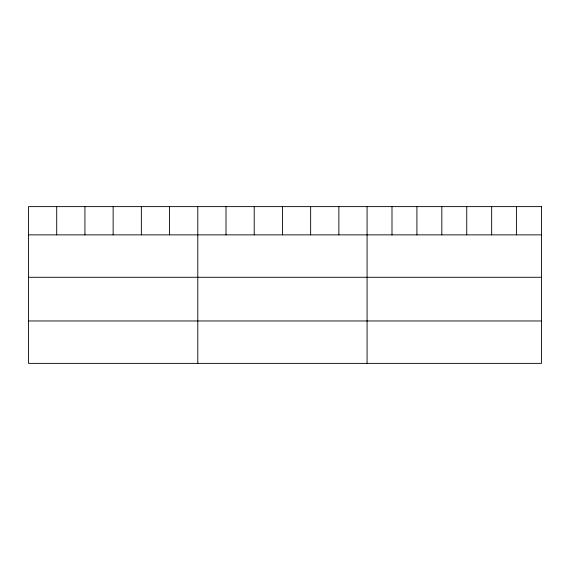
<?xml version="1.0" encoding="UTF-8"?>
<svg xmlns="http://www.w3.org/2000/svg" width="570" height="570" viewBox="0 0 570 570"><rect width="100%" height="100%" fill="white"/><g stroke="black" fill="none" stroke-linecap="round" stroke-linejoin="round"><path stroke-width="0.85" d="M28.5 234.869L541.5 234.869M28.5 277.276L541.5 277.276M28.5 320.967L541.5 320.967M516.584 206.625L516.584 234.869M491.668 206.625L491.668 234.869M466.752 206.625L466.752 234.869M441.828 206.625L441.828 234.869M416.912 206.625L416.912 234.869M391.996 206.625L391.996 234.869M367.08 206.625L367.08 363.375M338.865 206.625L338.865 234.869M310.65 206.625L310.65 234.869M282.435 206.625L282.435 234.869M254.22 206.625L254.22 234.869M226.005 206.625L226.005 234.869M197.79 206.625L197.79 363.375M169.575 206.625L169.575 234.869M141.36 206.625L141.36 234.869M113.145 206.625L113.145 234.869M84.93 206.625L84.93 234.869M56.715 206.625L56.715 234.869M541.5 206.625L28.5 206.625L28.5 363.375L541.5 363.375L541.5 206.625"/></g></svg>
